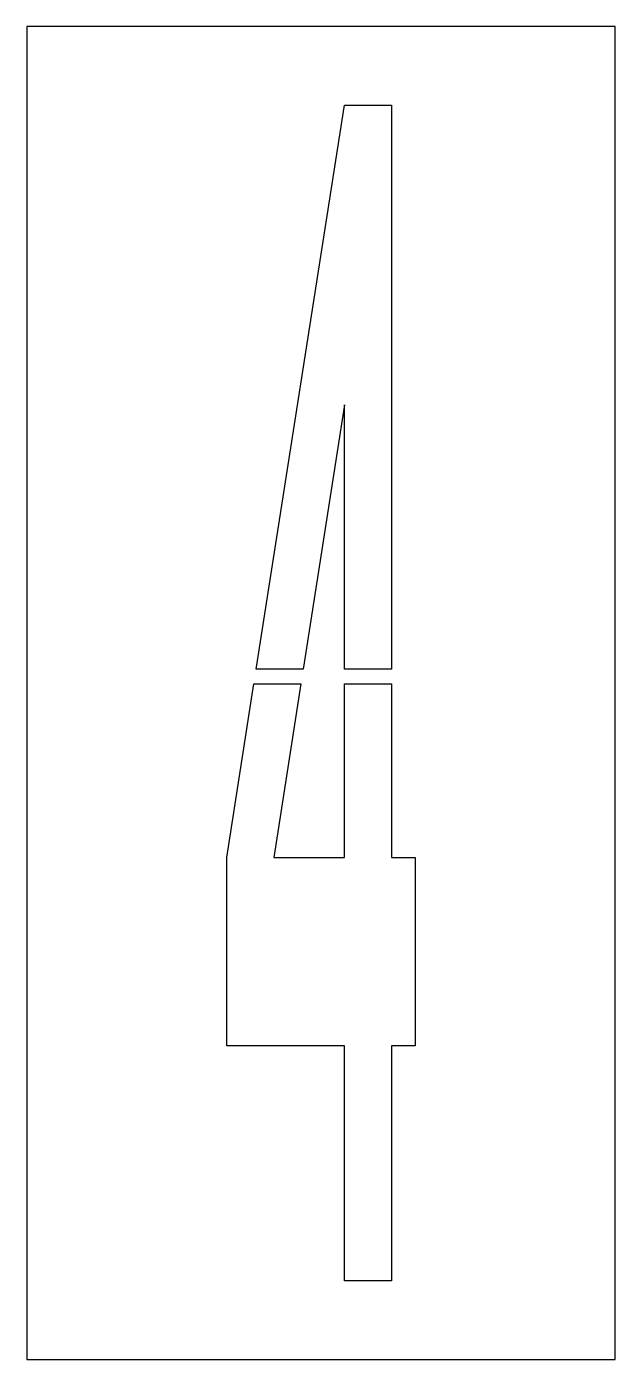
# Model space of a CAD drawing. Extents: x 0 to 30, y 0 to 68.
import ezdxf

# ---------------------------------------------------------------- set-up
doc = ezdxf.new("R2010")
doc.units = 0
doc.layers.add('CUT', color=7, linetype='Continuous')
doc.layers.add('OUTSIDE', color=1, linetype='Continuous')

msp = doc.modelspace()

# ---------------------------------------------------------------- linework, layer by layer
at = {"layer": 'CUT'}
for points in [[(14.0956, 35.2208), (11.7003, 35.2208), (16.197, 64), (18.597, 64), (18.597, 35.2208), (16.197, 35.2208), (16.197, 48.712)], [(18.597, 16), (18.597, 4), (16.197, 4), (16.197, 16), (10.197, 16), (10.197, 25.6), (11.5827, 34.4688), (13.9784, 34.4688), (12.597, 25.6), (16.197, 25.6), (16.197, 34.4688), (18.597, 34.4688), (18.597, 25.6), (19.803, 25.6), (19.803, 16)]]:
    msp.add_lwpolyline(points, close=True, dxfattribs=at)
at = {"layer": 'OUTSIDE'}
msp.add_lwpolyline([(0, 0), (30, 0), (30, 68), (0, 68)], close=True, dxfattribs=at)

doc.saveas('drawing.dxf')
